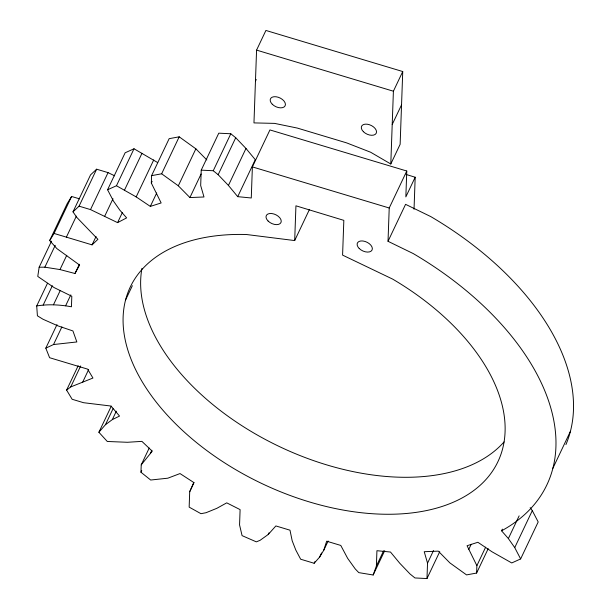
<?xml version="1.0" encoding="UTF-8"?>
<svg xmlns="http://www.w3.org/2000/svg" width="609" height="609" viewBox="0 0 609 609"><rect width="100%" height="100%" fill="white"/><g stroke="black" fill="none" stroke-linecap="round" stroke-linejoin="round"><path stroke-width="0.91" d="M328.144 541.02L323.752 550.262L319.558 557.166L314.153 563.272L300.663 559.222L295.799 550.034L292.183 540.777L289.983 530.18L275.869 525.94L268.211 534.496L260.058 540.335L256.313 541.85L242.077 535.631L239.558 524.912L240.106 509.611L226.738 502.851L216.857 508.317L206.048 512.717L200.955 513.684L189.155 507.122L189.703 491.729L193.753 482.495L180.02 473.566L167.84 478.187L150.674 480.029L140.961 472.241L141.227 464.85L149.213 448.041M141.227 464.85L152.25 451.193L141.912 441.373L127.38 442.279L107.298 441.479L98.886 432.261L105.456 424.694L112.33 419.609L119.539 416.069L110.998 406.043L83.585 402.709L72.151 399.276L66.602 390.103L70.72 386.936L92.949 378.044L87.627 369.13L49.603 357.711L45.812 348.158L53.523 344.542L76.848 341.953L72.928 330.946L57.962 325.884L42.995 319.238L37.415 315.805L36.707 305.962C48.202 304.013 60.009 304.698 71.443 306.784L71.816 296.271L54.087 287.57L37.766 276.425L39.159 267.214L44.86 267.176L59.979 269.566L74.991 273.502L79.604 265.06L56.957 248.662L49.672 240.547L54.056 233.445L92.081 244.864L97.92 239.307L76.795 217.39L72.996 211.848L79.071 206.162L90.505 209.595L117.575 222.635L126.642 217.893L119.836 210.143L113.472 201.077L107.572 189.764L116.464 185.745L136.172 196.897L150.332 206.413L161.141 202.949L151.329 183.043L151.595 175.651L169.15 138.677L179.198 136.819L195.87 148.824L206.824 159.931M406.127 174.471L415.186 177.227L405.845 196.89L406.774 171.022L269.939 129.93L252.385 166.904L251.273 197.986L237.716 196.661L255.27 159.687L245.983 148.467L235.721 137.733L230.803 133.767L218.783 133.173L201.229 170.147L200.681 185.539L203.985 196.981L189.909 197.56L178.315 185.798L161.644 173.793L151.595 175.651M256.572 50.113L253.961 122.904L274.56 123.383L297.253 128.057L346.612 142.879L370.599 152.22L390.795 163.996L400.136 144.325L402.739 71.542L265.912 30.45L256.572 50.113L393.399 91.213L390.795 163.996M294.687 240.57L295.936 205.812L343.834 220.359L342.585 255.118L392.653 279.112A203.513 121.054 25.4 0 1 461.98 498.01A203.513 121.054 25.4 0 1 159.01 405.571A203.513 121.054 25.4 0 1 246.508 234.518L294.687 240.57L309.448 209.473M323.752 550.262L326.66 541.195L340.774 545.436L347.663 558.362L355.23 568.92L358.785 572.627L373.165 574.995L376.385 566.005L376.933 550.703L390.491 552.036L399.778 563.256L410.047 573.99L414.957 577.956L426.978 578.55L439.744 551.663M426.978 578.55L427.533 563.158L424.222 551.708L438.297 551.137L449.891 562.899L466.563 574.904L476.611 573.046L476.877 565.654L467.065 545.74L477.875 542.276L492.034 551.8L511.75 562.952L520.634 558.925L514.734 547.613L508.37 538.554L501.565 530.804A257.676 153.27 25.4 0 0 413.229 253.572L388.024 241.301L389.22 207.996L406.774 171.022M414.036 209.245L415.186 177.227M49.672 240.547L67.226 203.573L71.611 196.471L79.535 198.854M54.056 233.445L71.611 196.471M39.159 267.214L51.521 241.172M44.86 267.176L55.236 245.328M72.996 211.848L90.551 174.874L96.633 169.195L108.059 172.629L114.705 175.826M79.071 206.162L96.633 169.195M66.381 237.145L76.361 216.142M36.707 305.962L47.479 283.276M43.17 305.071L52.351 285.743M59.979 269.566L66.762 255.278M90.505 209.595L108.059 172.629M107.572 189.764L125.134 152.79L134.018 148.771L157.662 162.565M53.47 304.759L60.253 290.47M116.464 185.745L134.018 148.771M74.991 273.502L79.376 264.26M104.619 216.393L113 198.747M92.081 244.864L96.07 236.459M65.627 305.787L70.819 294.863M45.812 348.158L56.987 324.627M124.434 190.252L141.988 153.278M53.523 344.542L61.897 326.888M117.575 222.635L122.363 212.549M136.172 196.897L153.727 159.923M151.329 183.043L152.128 181.36M161.644 173.793L179.198 136.819M150.332 206.413L156.711 192.969M66.602 390.103L78.173 365.735M70.72 386.936L80.692 365.933M82.672 382.155L88.655 369.549M178.315 185.798L195.87 148.824M125.568 299.978L132.351 285.697M189.909 197.56L201.084 174.029M255.46 81.203L256.267 79.49M201.229 170.147L213.249 170.741L230.803 133.767M237.716 196.661L228.428 185.44L218.159 174.707L235.721 137.733M98.886 432.261L111.257 406.218M105.456 424.694L113.038 408.73M112.33 419.609L116.319 411.204M228.428 185.44L245.983 148.467M140.961 472.241L141.76 470.559M150.278 453.636L151.869 450.279M189.703 491.729L194.096 482.488M393.399 91.213L402.739 71.542M392.211 124.518L401.544 104.855M388.024 241.301L405.579 204.335L430.784 216.598A257.676 153.27 25.4 0 1 565.921 444.585M268.211 534.496L269.003 532.822M314.153 563.272L314.952 561.589M319.558 557.166L321.552 552.972M376.385 566.005L383.571 550.879M373.165 574.995L384.736 550.627M427.533 563.158L433.517 550.551M468.816 549.303L471.214 544.263M476.877 565.654L485.655 547.164M476.611 573.046L488.182 548.679M501.565 530.804L502.364 529.122M508.37 538.554L519.142 515.861M514.734 547.613L532.289 510.639L530.173 507.624M552.873 468.283L570.427 431.309M520.634 558.925L538.189 521.951L532.289 510.639M252.385 166.904L389.22 207.996M213.249 170.741L218.159 174.707M504.062 441.921A203.513 121.054 25.4 0 1 278.618 446.191A203.513 121.054 25.4 0 1 141.943 268.363M268.105 221.037A8.123 4.834 25.4 0 0 280.939 222.582A8.123 4.834 25.4 0 0 271.827 213.538A8.123 4.834 25.4 0 0 268.105 221.037M359.211 248.487A8.123 4.834 25.4 0 0 372.053 250.033A8.123 4.834 25.4 0 0 362.934 240.989A8.123 4.834 25.4 0 0 359.211 248.487M272.284 104.253A8.123 4.834 25.4 0 0 285.126 105.799A8.123 4.834 25.4 0 0 276.014 96.755A8.123 4.834 25.4 0 0 272.284 104.253M363.398 131.696A8.123 4.834 25.4 0 0 376.233 133.242A8.123 4.834 25.4 0 0 367.12 124.198A8.123 4.834 25.4 0 0 363.398 131.696"/></g></svg>
